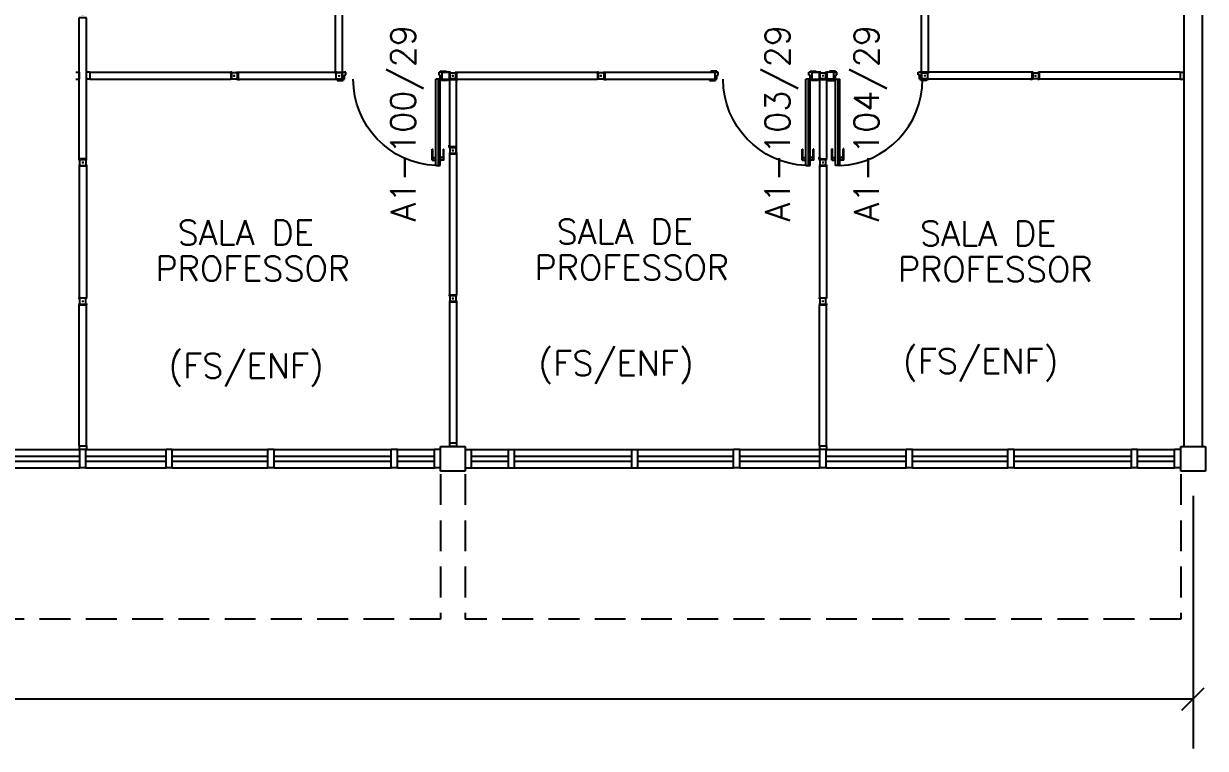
# Model space of a CAD drawing. Header units: millimetres. Extents: x 4436 to 4619, y 1272 to 1428.
# Drawn here: x 4531.98 to 4541.56, y 1294.45 to 1300.33 of the extents above; entities that cross this region are included whole.
import ezdxf

# ---------------------------------------------------------------- set-up
doc = ezdxf.new("R2010")
doc.units = ezdxf.units.MM
doc.linetypes.add('HIDDEN', pattern=[0.375, 0.25, -0.125])
for name, color, linetype in [('ALV', 2, 'Continuous'), ('DIV', 2, 'Continuous'), ('DIV2', 2, 'Continuous'), ('DIVC', 2, 'Continuous'), ('ENDEREÇO', 2, 'Continuous'), ('ESTR', 3, 'Continuous'), ('JANELA', 1, 'Continuous'), ('MACANETA', 2, 'Continuous'), ('PORTA', 2, 'Continuous'), ('PROJ', 1, 'HIDDEN'), ('TEXTO', 2, 'Continuous'), ('TXT CENTRO DE CUSTO', 2, 'Continuous')]:
    doc.layers.add(name, color=color, linetype=linetype)
doc.styles.add('1-200', font='simplex.shx', dxfattribs={"height": 0.4})
doc.styles.add('UNB1-100', font='simplex.shx', dxfattribs={"height": 0.2})
doc.dimstyles.new('1-200', dxfattribs={"dimtxt": 0.4, "dimasz": 0.18, "dimexe": 0.4, "dimexo": 0.2, "dimgap": 0.09, "dimtad": 1, "dimdec": 4, "dimzin": 0, "dimdsep": 46, "dimtxsty": '1-200', "dimblk": 'OBLIQUE', "dimcen": 0.09, "dimclrd": 1, "dimclre": 1, "dimclrt": 256, "dimadec": 0, "dimazin": 0, "dimtfac": 1, "dimtdec": 4, "dimtix": 1, "dimtofl": 0, "dimtmove": 0, "dimatfit": 3, "dimldrblk": 'OBLIQUE', "dimfxl": 0.18, "dimtolj": 1, "dimtzin": 0, "dimarcsym": 0})

# ---------------------------------------------------------------- blocks, each defined once
blk = doc.blocks.new('DIV12')
for p, q in [((-0.0051, 0), (0.0051, 0)), ((0, -0.0051), (0, 0.0051)), ((0.0285, 0.0285), (1.1715, 0.0285)), ((0.0285, -0.0285), (0.0285, 0.0285)), ((1.1715, -0.0285), (1.1715, 0.0285)), ((1.1949, 0), (1.2051, 0)), ((1.2, -0.0051), (1.2, 0.0051)), ((0.0285, -0.0285), (1.1715, -0.0285))]:
    blk.add_line(p, q)
blk = doc.blocks.new('DOOR70')
at = {"layer": 'MACANETA', "color": 1}
for p, q in [((-0.015, -0.565), (-0.01, -0.565)), ((-0.015, -0.655), (-0.015, -0.565)), ((-0.01, -0.655), (-0.01, -0.565)), ((0.08, -0.565), (0.075, -0.565)), ((0.075, -0.655), (0.075, -0.565)), ((0.08, -0.655), (0.08, -0.565)), ((-0.015, -0.655), (0.012, -0.655)), ((-0.01, -0.635), (0.012, -0.635)), ((0.012, -0.6625), (0.012, -0.6275)), ((0.012, -0.6275), (0.015, -0.6275)), ((0.012, -0.6625), (0.015, -0.6625)), ((0.053, -0.6275), (0.05, -0.6275)), ((0.053, -0.6625), (0.05, -0.6625)), ((0.053, -0.6625), (0.053, -0.6275)), ((0.075, -0.635), (0.053, -0.635)), ((0.08, -0.655), (0.053, -0.655))]:
    blk.add_line(p, q, dxfattribs=at)
at = {"layer": 'PORTA'}
for p, q in [((0.015, -0.7), (0.015, 0)), ((0.015, 0), (0.05, 0)), ((0.05, -0.7), (0.05, 0)), ((0.05, -0.7), (0.015, -0.7))]:
    blk.add_line(p, q, dxfattribs=at)
at = {"layer": 'PORTA', "color": 1}
blk.add_arc((0.02, 0), 0.7, 272.4563, 0, dxfattribs=at)
blk = doc.blocks.new('DIV123')
for p, q in [((-0.0285, 0.0285), (-0.0285, 1.0965)), ((0.0285, 1.0965), (-0.0285, 1.0965)), ((0.0051, 1.125), (-0.0051, 1.125)), ((0, 1.1199), (0, 1.1301)), ((0.0285, 0.0285), (0.0285, 1.0965)), ((0.0285, 0.0285), (-0.0285, 0.0285)), ((0.0051, 0), (-0.0051, 0)), ((0, -0.0051), (0, 0.0051))]:
    blk.add_line(p, q)
blk = doc.blocks.new('IMTT')
for p, q in [((-0.0049, 0), (0.0049, 0)), ((0.0285, 0.0285), (0, 0.0285)), ((0, -0.0285), (0, 0.0285)), ((0.0285, -0.0285), (0, -0.0285))]:
    blk.add_line(p, q)
blk = doc.blocks.new('MTT')
for p, q in [((-0.0285, 0.0185), (-0.0285, 0.0285)), ((-0.0185, 0.0285), (-0.0285, 0.0285)), ((-0.0235, 0.0185), (-0.0285, 0.0185)), ((-0.0235, 0.0185), (-0.0235, -0.0185)), ((-0.0185, 0.0235), (-0.0185, 0.0285)), ((-0.0185, 0.0235), (0.0185, 0.0235)), ((-0.0049, 0), (0.0049, 0)), ((0, -0.0049), (0, 0.0049)), ((0.0185, 0.0235), (0.0185, 0.0285)), ((0.0185, 0.0285), (0.0285, 0.0285)), ((0.0235, 0.0185), (0.0285, 0.0185)), ((0.0235, 0.0185), (0.0235, -0.0185)), ((0.0285, 0.0185), (0.0285, 0.0285)), ((-0.0285, -0.0185), (-0.0235, -0.0185)), ((-0.0285, -0.0185), (-0.0285, -0.0285)), ((-0.0185, -0.0285), (-0.0285, -0.0285)), ((0.0185, -0.0235), (-0.0185, -0.0235)), ((-0.0185, -0.0235), (-0.0185, -0.0285)), ((0.0185, -0.0235), (0.0185, -0.0285)), ((0.0185, -0.0285), (0.0285, -0.0285)), ((0.0285, -0.0185), (0.0235, -0.0185)), ((0.0285, -0.0185), (0.0285, -0.0285))]:
    blk.add_line(p, q)
blk = doc.blocks.new('DIV10')
for p, q in [((-0.0051, 0), (0.0051, 0)), ((0, -0.0051), (0, 0.0051)), ((0.0285, 0.0285), (0.9715, 0.0285)), ((0.0285, -0.0285), (0.0285, 0.0285)), ((0.9715, -0.0285), (0.9715, 0.0285)), ((0.9949, 0), (1.0051, 0)), ((1, -0.0051), (1, 0.0051)), ((0.0285, -0.0285), (0.9715, -0.0285))]:
    blk.add_line(p, q)
blk = doc.blocks.new('_Oblique')
at = {"color": 0, "linetype": 'ByBlock', "lineweight": -2}
blk.add_line((-0.5, -0.5), (0.5, 0.5), dxfattribs=at)
blk = doc.blocks.new('*D62')
at = {"layer": 'DEFPOINTS', "color": 0, "transparency": 16777216}
for p in [(4514.4394, 1296.6984), (4541.4644, 1296.6984), (4514.4394, 1294.8498)]:
    blk.add_point(p, dxfattribs=at)
at = {"layer": 'TXT CENTRO DE CUSTO', "color": 1, "lineweight": -2, "transparency": 16777216}
for p, q in [((4514.4394, 1296.4984), (4514.4394, 1294.4498)), ((4541.4644, 1296.4984), (4541.4644, 1294.4498)), ((4541.4644, 1294.8498), (4514.4394, 1294.8498))]:
    blk.add_line(p, q, dxfattribs=at)
at = {"layer": 'TXT CENTRO DE CUSTO', "color": 1, "lineweight": -2, "transparency": 16777216, "xscale": 0.18, "yscale": 0.18, "zscale": 0.18, "rotation": 180}
blk.add_blockref('_Oblique', (4514.4394, 1294.8498), dxfattribs=at)
at = {"layer": 'TXT CENTRO DE CUSTO', "color": 1, "lineweight": -2, "transparency": 16777216, "xscale": 0.18, "yscale": 0.18, "zscale": 0.18}
blk.add_blockref('_Oblique', (4541.4644, 1294.8498), dxfattribs=at)
at = {"layer": 'TXT CENTRO DE CUSTO', "transparency": 16777216, "insert": (4527.9519, 1295.1398), "char_height": 0.4, "attachment_point": 5, "style": '1-200'}
blk.add_mtext('\\A1;FM', dxfattribs=at)

msp = doc.modelspace()

# ---------------------------------------------------------------- linework, layer by layer
at = {"layer": 'ALV'}
for p, q in [((4541.38941, 1302.69845), (4541.38941, 1296.89845)), ((4541.53941, 1302.69845), (4541.53941, 1296.89845)), ((4532.43941, 1296.72345), (4532.43941, 1296.87345)), ((4532.48941, 1296.87345), (4532.43941, 1296.87345)), ((4532.48941, 1296.72345), (4532.48941, 1296.87345)), ((4533.13941, 1296.72345), (4533.13941, 1296.87345)), ((4533.18941, 1296.87345), (4533.13941, 1296.87345)), ((4533.18941, 1296.72345), (4533.18941, 1296.87345)), ((4533.96441, 1296.72345), (4533.96441, 1296.87345)), ((4534.01441, 1296.87345), (4533.96441, 1296.87345)), ((4534.01441, 1296.72345), (4534.01441, 1296.87345)), ((4534.96441, 1296.72345), (4534.96441, 1296.87345)), ((4535.01441, 1296.87345), (4534.96441, 1296.87345)), ((4535.01441, 1296.72345), (4535.01441, 1296.87345)), ((4535.31441, 1296.72345), (4535.31441, 1296.87345)), ((4535.36441, 1296.87345), (4535.31441, 1296.87345)), ((4535.56441, 1296.87345), (4535.61441, 1296.87345)), ((4535.61441, 1296.72345), (4535.61441, 1296.87345)), ((4535.91441, 1296.72345), (4535.91441, 1296.87345)), ((4535.91441, 1296.87345), (4535.96441, 1296.87345)), ((4535.96441, 1296.72345), (4535.96441, 1296.87345)), ((4536.91441, 1296.72345), (4536.91441, 1296.87345)), ((4536.91441, 1296.87345), (4536.96441, 1296.87345)), ((4536.96441, 1296.72345), (4536.96441, 1296.87345)), ((4537.73941, 1296.72345), (4537.73941, 1296.87345)), ((4537.78941, 1296.87345), (4537.73941, 1296.87345)), ((4537.78941, 1296.72345), (4537.78941, 1296.87345)), ((4538.43941, 1296.72345), (4538.43941, 1296.87345)), ((4538.48941, 1296.87345), (4538.43941, 1296.87345)), ((4538.48941, 1296.72345), (4538.48941, 1296.87345)), ((4539.13941, 1296.72345), (4539.13941, 1296.87345)), ((4539.18941, 1296.87345), (4539.13941, 1296.87345)), ((4539.18941, 1296.72345), (4539.18941, 1296.87345)), ((4539.96441, 1296.72345), (4539.96441, 1296.87345)), ((4540.01441, 1296.87345), (4539.96441, 1296.87345)), ((4540.01441, 1296.72345), (4540.01441, 1296.87345)), ((4540.96441, 1296.72345), (4540.96441, 1296.87345)), ((4541.01441, 1296.87345), (4540.96441, 1296.87345)), ((4541.01441, 1296.72345), (4541.01441, 1296.87345)), ((4541.31441, 1296.72345), (4541.31441, 1296.87345)), ((4541.36441, 1296.87345), (4541.31441, 1296.87345)), ((4532.48941, 1296.72345), (4532.43941, 1296.72345)), ((4533.18941, 1296.72345), (4533.13941, 1296.72345)), ((4534.01441, 1296.72345), (4533.96441, 1296.72345)), ((4535.01441, 1296.72345), (4534.96441, 1296.72345)), ((4535.36441, 1296.72345), (4535.31441, 1296.72345)), ((4535.56441, 1296.72345), (4535.61441, 1296.72345)), ((4535.91441, 1296.72345), (4535.96441, 1296.72345)), ((4536.91441, 1296.72345), (4536.96441, 1296.72345)), ((4537.78941, 1296.72345), (4537.73941, 1296.72345)), ((4538.48941, 1296.72345), (4538.43941, 1296.72345)), ((4539.18941, 1296.72345), (4539.13941, 1296.72345)), ((4540.01441, 1296.72345), (4539.96441, 1296.72345)), ((4541.01441, 1296.72345), (4540.96441, 1296.72345)), ((4541.36441, 1296.72345), (4541.31441, 1296.72345))]:
    msp.add_line(p, q, dxfattribs=at)
at = {"layer": 'DIV'}
for p, q in [((4535.34441, 1299.87463), (4535.34441, 1299.17463)), ((4538.34311, 1299.87463), (4538.34311, 1299.17463)), ((4538.58485, 1299.87495), (4538.58485, 1299.17494))]:
    msp.add_line(p, q, dxfattribs=at)
at = {"layer": 'DIV2'}
for p, q in [((4533.69222, 1299.90855), (4533.69222, 1299.89835)), ((4533.71572, 1299.92195), (4533.72072, 1299.92195)), ((4533.71572, 1299.91995), (4533.71572, 1299.92195)), ((4533.71572, 1299.91995), (4533.72072, 1299.91995)), ((4533.72072, 1299.93395), (4533.72072, 1299.92195)), ((4533.72072, 1299.93395), (4533.7351, 1299.93395)), ((4533.72072, 1299.91995), (4533.72072, 1299.88695)), ((4533.72272, 1299.93195), (4533.72272, 1299.87495)), ((4533.72272, 1299.93195), (4534.57072, 1299.93195)), ((4533.7351, 1299.93195), (4533.7351, 1299.93395)), ((4534.57072, 1299.93195), (4534.58572, 1299.93195)), ((4534.57072, 1299.87495), (4534.57072, 1299.93195)), ((4534.59572, 1299.93195), (4534.58572, 1299.93195)), ((4534.58572, 1299.90995), (4534.59572, 1299.90995)), ((4534.58572, 1299.87495), (4534.58572, 1299.90995)), ((4534.59572, 1299.90995), (4534.59572, 1299.93195)), ((4535.35191, 1299.90963), (4535.35191, 1299.93163)), ((4535.35191, 1299.93163), (4535.36191, 1299.93163)), ((4535.36191, 1299.90963), (4535.35191, 1299.90963)), ((4535.36191, 1299.93163), (4535.36191, 1299.94163)), ((4535.36191, 1299.94163), (4535.41191, 1299.94163)), ((4535.37691, 1299.93163), (4535.36191, 1299.93163)), ((4535.36191, 1299.87463), (4535.36191, 1299.90963)), ((4535.37691, 1299.87463), (4535.37691, 1299.93163)), ((4535.37691, 1299.93163), (4535.43391, 1299.93163)), ((4535.41191, 1299.94163), (4535.41191, 1299.93163)), ((4535.43591, 1299.93363), (4535.42153, 1299.93363)), ((4535.42153, 1299.93163), (4535.42153, 1299.93363)), ((4535.43391, 1299.93163), (4535.43391, 1299.87463)), ((4535.43591, 1299.93363), (4535.43591, 1299.92163)), ((4535.44091, 1299.92163), (4535.43591, 1299.92163)), ((4535.44091, 1299.91963), (4535.43591, 1299.91963)), ((4535.43591, 1299.91963), (4535.43591, 1299.88663)), ((4535.44091, 1299.91963), (4535.44091, 1299.92163)), ((4535.46441, 1299.90823), (4535.46441, 1299.89803)), ((4535.46441, 1299.89803), (4535.46441, 1299.90823)), ((4536.6649, 1299.90823), (4536.6649, 1299.89803)), ((4536.6884, 1299.92163), (4536.6934, 1299.92163)), ((4536.6884, 1299.91963), (4536.6884, 1299.92163)), ((4536.6884, 1299.91963), (4536.6934, 1299.91963)), ((4536.6934, 1299.93363), (4536.70778, 1299.93363)), ((4536.6934, 1299.93363), (4536.6934, 1299.92163)), ((4536.6934, 1299.91963), (4536.6934, 1299.88663)), ((4536.6954, 1299.93163), (4537.58952, 1299.93163)), ((4536.6954, 1299.93163), (4536.6954, 1299.87463)), ((4536.70778, 1299.93163), (4536.70778, 1299.93363)), ((4537.60452, 1299.94163), (4537.55452, 1299.94163)), ((4537.55452, 1299.94163), (4537.55452, 1299.93163)), ((4537.58952, 1299.87463), (4537.58952, 1299.93163)), ((4537.58952, 1299.93163), (4537.60452, 1299.93163)), ((4537.60452, 1299.93163), (4537.60452, 1299.94163)), ((4537.61452, 1299.93163), (4537.60452, 1299.93163)), ((4537.60452, 1299.87463), (4537.60452, 1299.90963)), ((4537.60452, 1299.90963), (4537.61452, 1299.90963)), ((4537.61452, 1299.90963), (4537.61452, 1299.93163)), ((4538.35061, 1299.90963), (4538.35061, 1299.93163)), ((4538.35061, 1299.93163), (4538.36061, 1299.93163)), ((4538.36061, 1299.90963), (4538.35061, 1299.90963)), ((4538.36061, 1299.94163), (4538.41061, 1299.94163)), ((4538.36061, 1299.93163), (4538.36061, 1299.94163)), ((4538.37561, 1299.93163), (4538.36061, 1299.93163)), ((4538.36061, 1299.87463), (4538.36061, 1299.90963)), ((4538.37561, 1299.93163), (4538.43261, 1299.93163)), ((4538.37561, 1299.87463), (4538.37561, 1299.93163)), ((4538.41061, 1299.94163), (4538.41061, 1299.93163)), ((4538.42023, 1299.93163), (4538.42023, 1299.93363)), ((4538.43461, 1299.93363), (4538.42023, 1299.93363)), ((4538.43261, 1299.93163), (4538.43261, 1299.87463)), ((4538.43461, 1299.93363), (4538.43461, 1299.92163)), ((4538.43961, 1299.92163), (4538.43461, 1299.92163)), ((4538.43461, 1299.91963), (4538.43461, 1299.88663)), ((4538.43961, 1299.91963), (4538.43461, 1299.91963)), ((4538.43961, 1299.91963), (4538.43961, 1299.92163)), ((4538.48835, 1299.91995), (4538.48835, 1299.92195)), ((4538.48835, 1299.92195), (4538.49335, 1299.92195)), ((4538.48835, 1299.91995), (4538.49335, 1299.91995)), ((4538.49335, 1299.93395), (4538.49335, 1299.92195)), ((4538.49335, 1299.93395), (4538.50773, 1299.93395)), ((4538.49335, 1299.91995), (4538.49335, 1299.88695)), ((4538.49535, 1299.93195), (4538.49535, 1299.87495)), ((4538.55235, 1299.93195), (4538.49535, 1299.93195)), ((4538.50773, 1299.93195), (4538.50773, 1299.93395)), ((4538.51735, 1299.94195), (4538.51735, 1299.93195)), ((4538.56735, 1299.94195), (4538.51735, 1299.94195)), ((4538.55235, 1299.87495), (4538.55235, 1299.93195)), ((4538.55235, 1299.93195), (4538.56735, 1299.93195)), ((4538.56735, 1299.93195), (4538.56735, 1299.94195)), ((4538.57735, 1299.93195), (4538.56735, 1299.93195)), ((4538.56735, 1299.87495), (4538.56735, 1299.90995)), ((4538.56735, 1299.90995), (4538.57735, 1299.90995)), ((4538.57735, 1299.90995), (4538.57735, 1299.93195)), ((4539.2372, 1299.90995), (4539.2372, 1299.93195)), ((4539.2372, 1299.93195), (4539.2472, 1299.93195)), ((4539.2372, 1299.90995), (4539.2372, 1299.93195)), ((4539.2372, 1299.93195), (4539.2472, 1299.93195)), ((4539.2472, 1299.90995), (4539.2372, 1299.90995)), ((4539.2472, 1299.90995), (4539.2372, 1299.90995)), ((4539.2622, 1299.93195), (4539.2472, 1299.93195)), ((4539.2622, 1299.93195), (4539.2472, 1299.93195)), ((4539.2472, 1299.87495), (4539.2472, 1299.90995)), ((4539.2472, 1299.87495), (4539.2472, 1299.90995)), ((4540.15713, 1299.93195), (4539.2622, 1299.93195)), ((4539.2622, 1299.87495), (4539.2622, 1299.93195)), ((4539.2622, 1299.87495), (4539.2622, 1299.93195)), ((4540.14475, 1299.93195), (4540.14475, 1299.93395)), ((4540.15913, 1299.93395), (4540.14475, 1299.93395)), ((4540.15713, 1299.93195), (4540.15713, 1299.87495)), ((4540.15913, 1299.93395), (4540.15913, 1299.92195)), ((4540.16413, 1299.92195), (4540.15913, 1299.92195)), ((4540.15913, 1299.91995), (4540.15913, 1299.88695)), ((4540.16413, 1299.91995), (4540.15913, 1299.91995)), ((4540.16413, 1299.91995), (4540.16413, 1299.92195)), ((4540.18763, 1299.90855), (4540.18763, 1299.89835)), ((4533.68712, 1299.90345), (4533.69732, 1299.90345)), ((4533.71572, 1299.88695), (4533.72072, 1299.88695)), ((4533.71572, 1299.88495), (4533.71572, 1299.88695)), ((4533.71572, 1299.88495), (4533.72072, 1299.88495)), ((4533.72072, 1299.88495), (4533.72072, 1299.87295)), ((4533.72072, 1299.87295), (4533.7351, 1299.87295)), ((4533.72272, 1299.87495), (4534.57072, 1299.87495)), ((4533.7351, 1299.87295), (4533.7351, 1299.87495)), ((4534.52572, 1299.87495), (4534.52572, 1299.86495)), ((4534.52572, 1299.86495), (4534.57572, 1299.86495)), ((4534.57072, 1299.87495), (4534.57572, 1299.87495)), ((4534.57572, 1299.87495), (4534.58572, 1299.87495)), ((4534.57572, 1299.86495), (4534.57572, 1299.87495)), ((4535.37191, 1299.87463), (4535.36191, 1299.87463)), ((4535.37191, 1299.86463), (4535.37191, 1299.87463)), ((4535.37691, 1299.87463), (4535.37191, 1299.87463)), ((4535.42191, 1299.86463), (4535.37191, 1299.86463)), ((4535.37691, 1299.87463), (4535.43391, 1299.87463)), ((4535.42153, 1299.87263), (4535.42153, 1299.87463)), ((4535.43591, 1299.87263), (4535.42153, 1299.87263)), ((4535.42191, 1299.87463), (4535.42191, 1299.86463)), ((4535.43391, 1299.87463), (4535.43391, 1299.86025)), ((4535.43391, 1299.87463), (4535.44591, 1299.87463)), ((4535.43591, 1299.86025), (4535.43391, 1299.86025)), ((4535.44091, 1299.88663), (4535.43591, 1299.88663)), ((4535.44091, 1299.88463), (4535.43591, 1299.88463)), ((4535.43591, 1299.88463), (4535.43591, 1299.87263)), ((4535.43591, 1299.87263), (4535.43591, 1299.32895)), ((4535.43591, 1299.87263), (4535.49291, 1299.87263)), ((4535.44091, 1299.88463), (4535.44091, 1299.88663)), ((4535.44591, 1299.87963), (4535.44591, 1299.87463)), ((4535.44791, 1299.87963), (4535.44591, 1299.87963)), ((4535.44791, 1299.87963), (4535.44791, 1299.87463)), ((4535.44791, 1299.87463), (4535.48091, 1299.87463)), ((4535.45931, 1299.90313), (4535.46951, 1299.90313)), ((4535.45931, 1299.90313), (4535.46951, 1299.90313)), ((4535.48091, 1299.87963), (4535.48091, 1299.87463)), ((4535.48291, 1299.87963), (4535.48091, 1299.87963)), ((4535.48291, 1299.87963), (4535.48291, 1299.87463)), ((4535.48291, 1299.87463), (4535.49491, 1299.87463)), ((4535.49291, 1299.26795), (4535.49291, 1299.87266)), ((4535.49491, 1299.86025), (4535.49291, 1299.86025)), ((4535.49491, 1299.87463), (4535.49491, 1299.86025)), ((4536.6598, 1299.90313), (4536.67, 1299.90313)), ((4536.6884, 1299.88663), (4536.6934, 1299.88663)), ((4536.6884, 1299.88463), (4536.6884, 1299.88663)), ((4536.6884, 1299.88463), (4536.6934, 1299.88463)), ((4536.6934, 1299.88463), (4536.6934, 1299.87263)), ((4536.6934, 1299.87263), (4536.70778, 1299.87263)), ((4536.6954, 1299.87463), (4537.58952, 1299.87463)), ((4536.70778, 1299.87263), (4536.70778, 1299.87463)), ((4537.54452, 1299.87463), (4537.54452, 1299.86463)), ((4537.54452, 1299.86463), (4537.59452, 1299.86463)), ((4537.58952, 1299.87463), (4537.59452, 1299.87463)), ((4537.59452, 1299.86463), (4537.59452, 1299.87463)), ((4537.59452, 1299.87463), (4537.60452, 1299.87463)), ((4538.37061, 1299.87463), (4538.36061, 1299.87463)), ((4538.37561, 1299.87463), (4538.37061, 1299.87463)), ((4538.37061, 1299.86463), (4538.37061, 1299.87463)), ((4538.42061, 1299.86463), (4538.37061, 1299.86463)), ((4538.37561, 1299.87463), (4538.43261, 1299.87463)), ((4538.42023, 1299.87263), (4538.42023, 1299.87463)), ((4538.43461, 1299.87263), (4538.42023, 1299.87263)), ((4538.42061, 1299.87463), (4538.42061, 1299.86463)), ((4538.43391, 1299.8741), (4538.44591, 1299.8741)), ((4538.43391, 1299.8741), (4538.43391, 1299.85972)), ((4538.43591, 1299.85972), (4538.43391, 1299.85972)), ((4538.43961, 1299.88663), (4538.43461, 1299.88663)), ((4538.43461, 1299.88463), (4538.43461, 1299.87263)), ((4538.43961, 1299.88463), (4538.43461, 1299.88463)), ((4538.43591, 1299.8721), (4538.43591, 1299.23112)), ((4538.43591, 1299.8721), (4538.49291, 1299.8721)), ((4538.43961, 1299.88463), (4538.43961, 1299.88663)), ((4538.44791, 1299.8791), (4538.44591, 1299.8791)), ((4538.44591, 1299.8791), (4538.44591, 1299.8741)), ((4538.44791, 1299.8791), (4538.44791, 1299.8741)), ((4538.44791, 1299.8741), (4538.48091, 1299.8741)), ((4538.48291, 1299.8791), (4538.48091, 1299.8791)), ((4538.48091, 1299.8791), (4538.48091, 1299.8741)), ((4538.48291, 1299.8791), (4538.48291, 1299.8741)), ((4538.48291, 1299.8741), (4538.49491, 1299.8741)), ((4538.48835, 1299.88495), (4538.48835, 1299.88695)), ((4538.48835, 1299.88695), (4538.49335, 1299.88695)), ((4538.48835, 1299.88495), (4538.49335, 1299.88495)), ((4538.49291, 1299.8721), (4538.49291, 1299.23112)), ((4538.49491, 1299.85972), (4538.49291, 1299.85972)), ((4538.49335, 1299.88495), (4538.49335, 1299.87295)), ((4538.49335, 1299.87295), (4538.50773, 1299.87295)), ((4538.49491, 1299.8741), (4538.49491, 1299.85972)), ((4538.55235, 1299.87495), (4538.49535, 1299.87495)), ((4538.50735, 1299.87495), (4538.50735, 1299.86495)), ((4538.50735, 1299.86495), (4538.55735, 1299.86495)), ((4538.50773, 1299.87295), (4538.50773, 1299.87495)), ((4538.55235, 1299.87495), (4538.55735, 1299.87495)), ((4538.55735, 1299.86495), (4538.55735, 1299.87495)), ((4538.55735, 1299.87495), (4538.56735, 1299.87495)), ((4539.2572, 1299.87495), (4539.2472, 1299.87495)), ((4539.2572, 1299.87495), (4539.2472, 1299.87495)), ((4539.2572, 1299.86495), (4539.2572, 1299.87495)), ((4539.2622, 1299.87495), (4539.2572, 1299.87495)), ((4539.2572, 1299.86495), (4539.2572, 1299.87495)), ((4539.2622, 1299.87495), (4539.2572, 1299.87495)), ((4539.3072, 1299.86495), (4539.2572, 1299.86495)), ((4539.3072, 1299.86495), (4539.2572, 1299.86495)), ((4540.15713, 1299.87495), (4539.2622, 1299.87495)), ((4539.3072, 1299.87495), (4539.3072, 1299.86495)), ((4539.3072, 1299.87495), (4539.3072, 1299.86495)), ((4540.14475, 1299.87295), (4540.14475, 1299.87495)), ((4540.15913, 1299.87295), (4540.14475, 1299.87295)), ((4540.16413, 1299.88695), (4540.15913, 1299.88695)), ((4540.15913, 1299.88495), (4540.15913, 1299.87295)), ((4540.16413, 1299.88495), (4540.15913, 1299.88495)), ((4540.16413, 1299.88495), (4540.16413, 1299.88695)), ((4540.19273, 1299.90345), (4540.18253, 1299.90345)), ((4535.43391, 1299.32695), (4535.43391, 1299.34133)), ((4535.43591, 1299.34133), (4535.43391, 1299.34133)), ((4535.49491, 1299.34133), (4535.49291, 1299.34133)), ((4535.49491, 1299.32695), (4535.49491, 1299.34133)), ((4535.43391, 1299.32695), (4535.44591, 1299.32695)), ((4535.43591, 1299.32895), (4535.49291, 1299.32895)), ((4535.44591, 1299.32195), (4535.44591, 1299.32695)), ((4535.44791, 1299.32195), (4535.44591, 1299.32195)), ((4535.44791, 1299.32195), (4535.44791, 1299.32695)), ((4535.44791, 1299.32695), (4535.48091, 1299.32695)), ((4535.45931, 1299.29845), (4535.46951, 1299.29845)), ((4535.46441, 1299.30355), (4535.46441, 1299.29335)), ((4535.48091, 1299.32195), (4535.48091, 1299.32695)), ((4535.48291, 1299.32195), (4535.48091, 1299.32195)), ((4535.48291, 1299.32195), (4535.48291, 1299.32695)), ((4535.48291, 1299.32695), (4535.49491, 1299.32695)), ((4538.43391, 1299.22912), (4538.43391, 1299.2435)), ((4538.43591, 1299.2435), (4538.43391, 1299.2435)), ((4538.49491, 1299.2435), (4538.49291, 1299.2435)), ((4538.49491, 1299.22912), (4538.49491, 1299.2435)), ((4538.43391, 1299.22912), (4538.44591, 1299.22912)), ((4538.43591, 1299.23112), (4538.49291, 1299.23112)), ((4538.44591, 1299.22412), (4538.44591, 1299.22912)), ((4538.44791, 1299.22412), (4538.44591, 1299.22412)), ((4538.44791, 1299.22412), (4538.44791, 1299.22912)), ((4538.44791, 1299.22912), (4538.48091, 1299.22912)), ((4538.48091, 1299.22412), (4538.48091, 1299.22912)), ((4538.48291, 1299.22412), (4538.48091, 1299.22412)), ((4538.48291, 1299.22412), (4538.48291, 1299.22912)), ((4538.48291, 1299.22912), (4538.49491, 1299.22912))]:
    msp.add_line(p, q, dxfattribs=at)
at = {"layer": 'ESTR'}
for p, q in [((4535.36441, 1296.69845), (4535.36441, 1296.89845)), ((4535.36441, 1296.89845), (4535.56441, 1296.89845)), ((4535.56441, 1296.89845), (4535.56441, 1296.69845)), ((4541.36441, 1296.69845), (4541.36441, 1296.89845)), ((4541.36441, 1296.89845), (4541.56441, 1296.89845)), ((4541.56441, 1296.89845), (4541.56441, 1296.69845)), ((4535.56441, 1296.69845), (4535.36441, 1296.69845)), ((4541.56441, 1296.69845), (4541.36441, 1296.69845))]:
    msp.add_line(p, q, dxfattribs=at)
at = {"layer": 'JANELA', "color": 1}
for p, q in [((4531.78941, 1296.87345), (4532.43941, 1296.87345)), ((4532.48941, 1296.87345), (4533.13941, 1296.87345)), ((4533.18941, 1296.87345), (4533.96441, 1296.87345)), ((4534.01441, 1296.87345), (4534.96441, 1296.87345)), ((4535.01441, 1296.87345), (4535.31441, 1296.87345)), ((4535.61441, 1296.87345), (4535.91441, 1296.87345)), ((4535.96441, 1296.87345), (4536.91441, 1296.87345)), ((4536.96441, 1296.87345), (4537.73941, 1296.87345)), ((4537.78941, 1296.87345), (4538.43941, 1296.87345)), ((4538.48941, 1296.87345), (4539.13941, 1296.87345)), ((4539.18941, 1296.87345), (4539.96441, 1296.87345)), ((4540.01441, 1296.87345), (4540.96441, 1296.87345)), ((4541.01441, 1296.87345), (4541.31441, 1296.87345)), ((4531.78941, 1296.81845), (4532.43941, 1296.81845)), ((4531.78941, 1296.77845), (4532.43941, 1296.77845)), ((4532.48941, 1296.81845), (4533.13941, 1296.81845)), ((4532.48941, 1296.77845), (4533.13941, 1296.77845)), ((4533.18941, 1296.81845), (4533.96441, 1296.81845)), ((4533.18941, 1296.77845), (4533.96441, 1296.77845)), ((4534.01441, 1296.81845), (4534.96441, 1296.81845)), ((4534.01441, 1296.77845), (4534.96441, 1296.77845)), ((4535.01441, 1296.81845), (4535.31441, 1296.81845)), ((4535.01441, 1296.77845), (4535.31441, 1296.77845)), ((4535.61441, 1296.81845), (4535.91441, 1296.81845)), ((4535.61441, 1296.77845), (4535.91441, 1296.77845)), ((4535.96441, 1296.81845), (4536.91441, 1296.81845)), ((4535.96441, 1296.77845), (4536.91441, 1296.77845)), ((4536.96441, 1296.81845), (4537.73941, 1296.81845)), ((4536.96441, 1296.77845), (4537.73941, 1296.77845)), ((4537.78941, 1296.81845), (4538.43941, 1296.81845)), ((4537.78941, 1296.77845), (4538.43941, 1296.77845)), ((4538.48941, 1296.81845), (4539.13941, 1296.81845)), ((4538.48941, 1296.77845), (4539.13941, 1296.77845)), ((4539.18941, 1296.81845), (4539.96441, 1296.81845)), ((4539.18941, 1296.77845), (4539.96441, 1296.77845)), ((4540.01441, 1296.81845), (4540.96441, 1296.81845)), ((4540.01441, 1296.77845), (4540.96441, 1296.77845)), ((4541.01441, 1296.81845), (4541.31441, 1296.81845)), ((4541.01441, 1296.77845), (4541.31441, 1296.77845)), ((4531.78941, 1296.72345), (4532.43941, 1296.72345)), ((4532.48941, 1296.72345), (4533.13941, 1296.72345)), ((4533.18941, 1296.72345), (4533.96441, 1296.72345)), ((4534.01441, 1296.72345), (4534.96441, 1296.72345)), ((4535.01441, 1296.72345), (4535.31441, 1296.72345)), ((4535.61441, 1296.72345), (4535.91441, 1296.72345)), ((4535.96441, 1296.72345), (4536.91441, 1296.72345)), ((4536.96441, 1296.72345), (4537.73941, 1296.72345)), ((4537.78941, 1296.72345), (4538.43941, 1296.72345)), ((4538.48941, 1296.72345), (4539.13941, 1296.72345)), ((4539.18941, 1296.72345), (4539.96441, 1296.72345)), ((4540.01441, 1296.72345), (4540.96441, 1296.72345)), ((4541.01441, 1296.72345), (4541.31441, 1296.72345))]:
    msp.add_line(p, q, dxfattribs=at)
at = {"layer": 'PROJ', "linetype": 'HIDDEN'}
for p, q in [((4535.36441, 1296.67345), (4535.36441, 1295.49845)), ((4535.56441, 1296.67345), (4535.56441, 1295.49845)), ((4541.36441, 1296.67345), (4541.36441, 1295.49845)), ((4535.36441, 1295.49845), (4529.56441, 1295.49845)), ((4541.36441, 1295.49845), (4535.56441, 1295.49845))]:
    msp.add_line(p, q, dxfattribs=at)

# ---------------------------------------------------------------- block references
at = {"layer": 'DIV2', "xscale": -1}
for name, p, rotation in [('DIV10', (4534.54226, 1299.90347), 270), ('DIV12', (4532.49174, 1299.90345), 180), ('IMTT', (4532.49174, 1299.90345), 180), ('MTT', (4534.54226, 1299.90347), 180), ('DIV12', (4535.46441, 1299.90313), 180), ('MTT', (4532.46441, 1298.07545), 180), ('MTT', (4538.46441, 1298.07545), 180), ('DIV12', (4532.46441, 1296.87545), 270), ('DIV12', (4538.46441, 1296.87545), 270)]:
    msp.add_blockref(name, p, dxfattribs=dict(at, rotation=rotation))
at = {"layer": 'DIV2'}
for name, p, rotation in [('DIV10', (4539.29046, 1299.90347), 90), ('DIV12', (4532.46441, 1299.20045), 90), ('IMTT', (4532.43579, 1299.90345), 180), ('MTT', (4535.46441, 1299.90313), 180), ('MTT', (4538.46439, 1299.90347), 180), ('MTT', (4539.29046, 1299.90347), 180), ('MTT', (4539.29046, 1299.90347), 180), ('DIV12', (4541.38812, 1299.90345), 180), ('IMTT', (4541.38812, 1299.90345), 180), ('MTT', (4535.46441, 1299.29845), 90), ('DIV12', (4535.46441, 1299.29845), 270), ('MTT', (4532.46441, 1299.20045), 90), ('DIV123', (4532.46441, 1299.20045), 180), ('MTT', (4538.46441, 1299.20045), 180), ('DIV123', (4538.46441, 1299.20045), 180), ('MTT', (4535.46441, 1298.09845), 90), ('DIV12', (4535.46441, 1298.09845), 270), ('IMTT', (4532.46441, 1296.87345), 90), ('IMTT', (4535.46441, 1296.89845), 90), ('IMTT', (4538.46441, 1296.87345), 90)]:
    msp.add_blockref(name, p, dxfattribs=dict(at, rotation=rotation))
at = {"layer": 'DIV2', "xscale": -1}
for p in [(4533.69174, 1299.90345), (4536.66441, 1299.90313)]:
    msp.add_blockref('MTT', p, dxfattribs=at)
at = {"layer": 'DIV2'}
msp.add_blockref('MTT', (4540.18812, 1299.90345), dxfattribs=at)
at = {"layer": 'DIVC', "xscale": -1, "rotation": 359.9999999948552}
for p in [(4535.37691, 1299.87463), (4538.37561, 1299.87463)]:
    msp.add_blockref('DOOR70', p, dxfattribs=at)
at = {"layer": 'DIVC'}
msp.add_blockref('DOOR70', (4538.55235, 1299.87495), dxfattribs=at)

# ---------------------------------------------------------------- texts
at = {"layer": 'ENDEREÇO', "style": 'UNB1-100'}
for s, p in [('A1-100/29', (4535.16017, 1298.72055)), ('A1-103/29', (4538.19564, 1298.72055)), ('A1-104/29', (4538.91618, 1298.72055))]:
    msp.add_text(s, height=0.2, rotation=90, dxfattribs=at).set_placement(p)
at = {"layer": 'TEXTO', "style": 'UNB1-100'}
for s, p in [('SALA DE', (4533.23192, 1298.5316)), ('SALA DE', (4536.30448, 1298.53978)), ('SALA DE', (4539.25103, 1298.52582)), ('PROFESSOR', (4533.05353, 1298.23999)), ('PROFESSOR', (4536.1261, 1298.24817)), ('PROFESSOR', (4539.07265, 1298.2342)), ('(FS/ENF)', (4536.15753, 1297.47255)), ('(FS/ENF)', (4539.11303, 1297.49043)), ('(FS/ENF)', (4533.15859, 1297.45174))]:
    msp.add_text(s, height=0.2, dxfattribs=at).set_placement(p)

# ---------------------------------------------------------------- dimensions: what is measured, and where the dimension line sits
at = {"layer": 'TXT CENTRO DE CUSTO'}
dim = msp.add_linear_dim(base=(4514.43941, 1294.84984), p1=(4541.46441, 1296.69845), p2=(4514.43941, 1296.69845), text='FM', dimstyle='1-200', dxfattribs=at)
dim.commit()
dim.dimension.update_dxf_attribs({"geometry": '*D62', "text_midpoint": (4527.95191, 1295.13984)})

doc.saveas('drawing.dxf')
